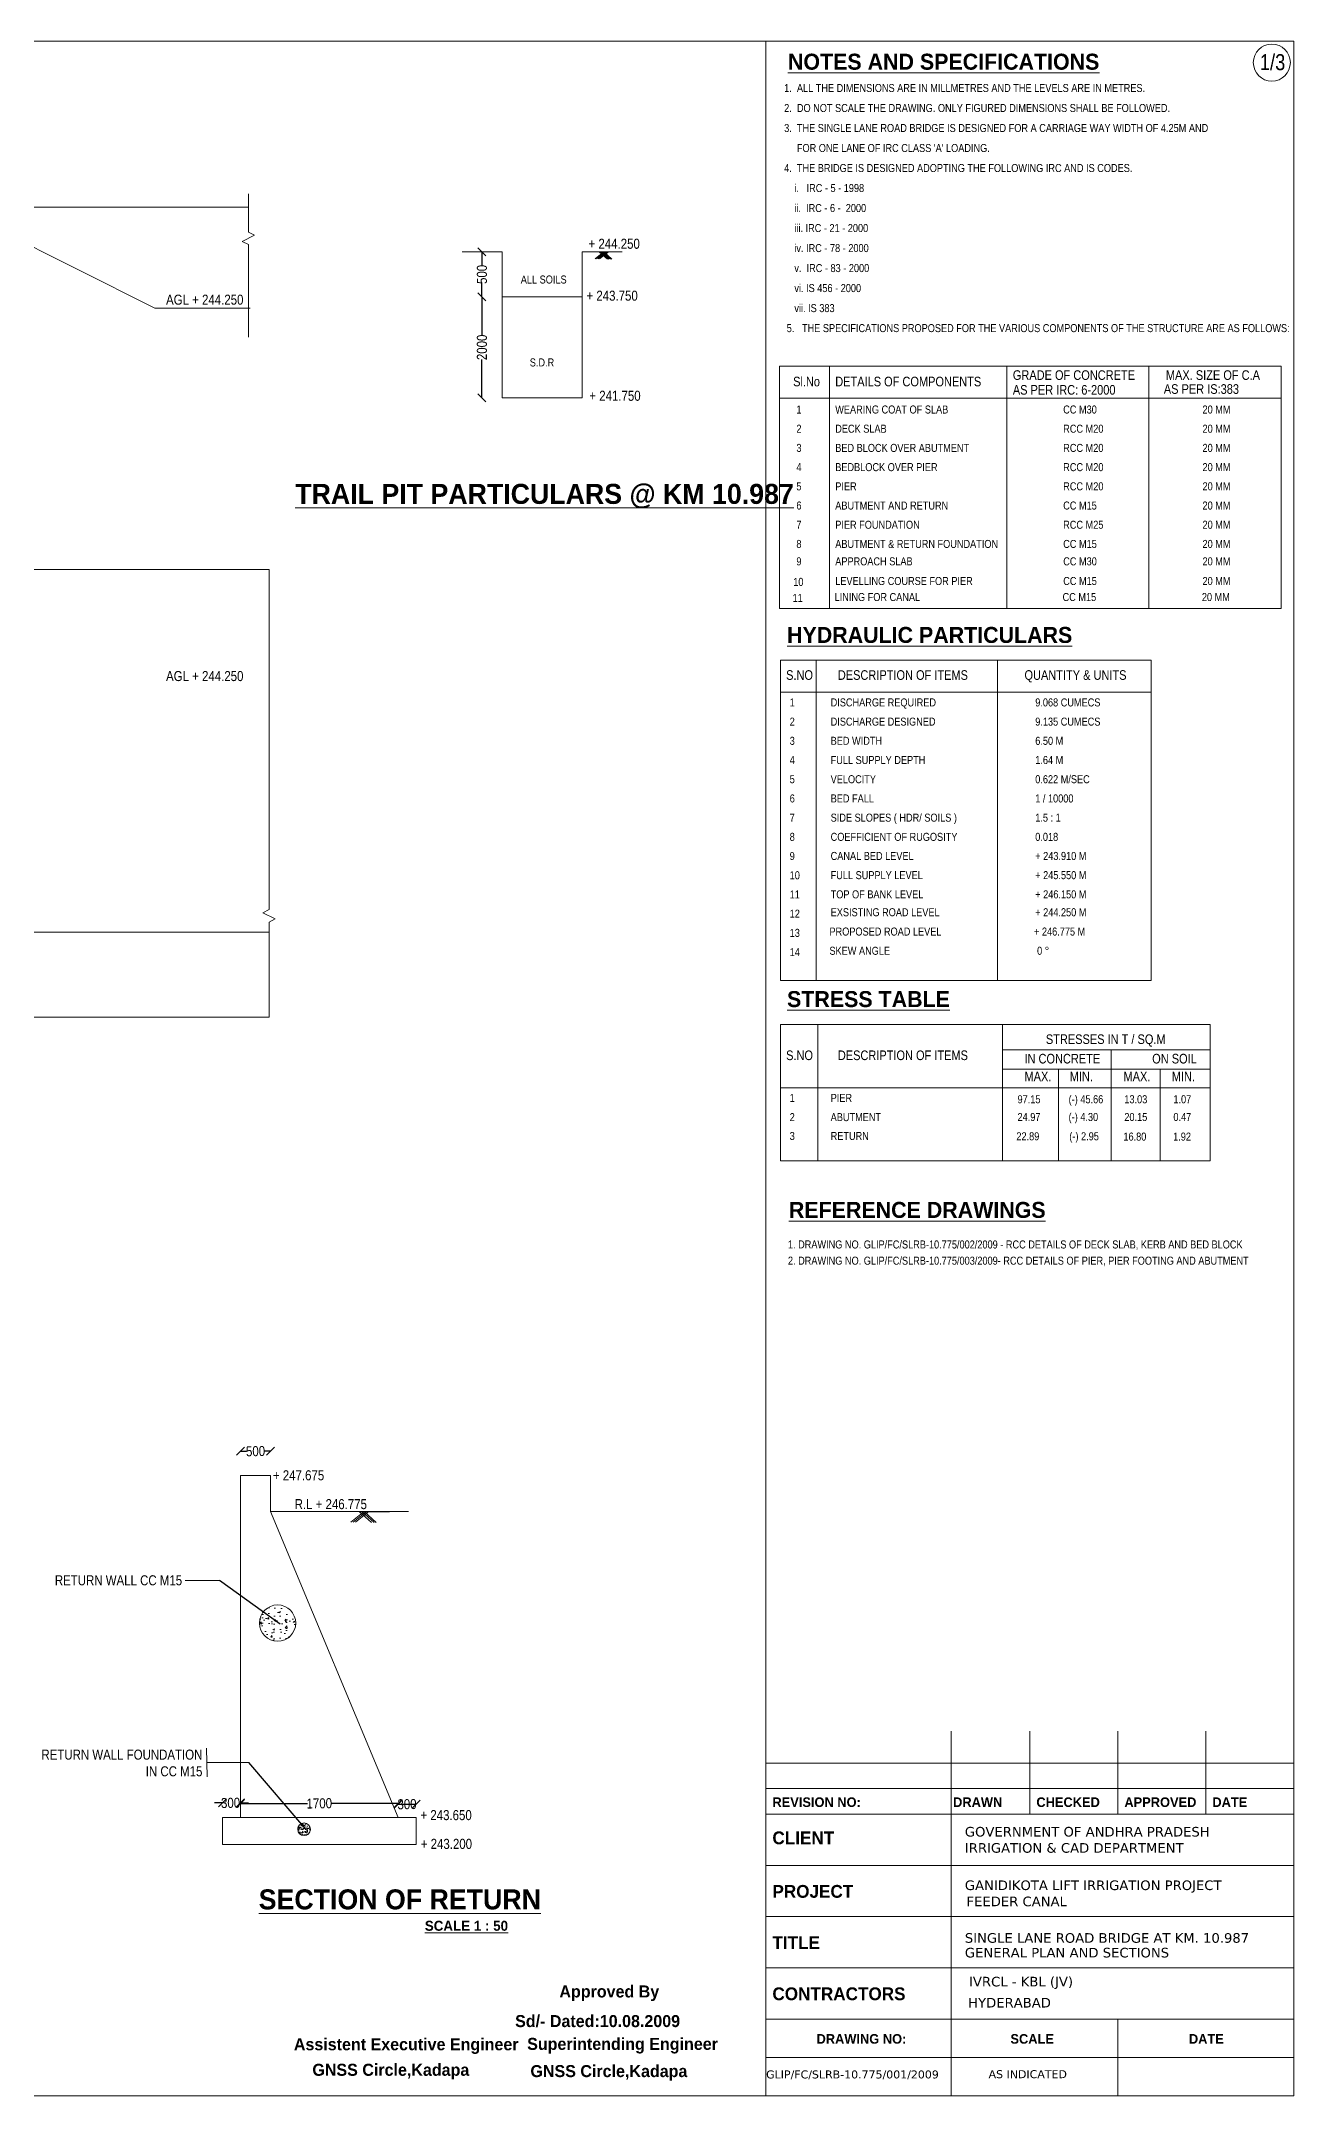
# Model space of a CAD drawing. Header units: millimetres. Extents: x 558951 to 630610, y 36244 to 87601.
# Drawn here: x 599285 to 630610, y 36244 to 87601 of the extents above; entities that cross this region are included whole.
import ezdxf
from ezdxf.enums import TextEntityAlignment as Align

# ---------------------------------------------------------------- set-up
doc = ezdxf.new("R2010")
doc.units = ezdxf.units.MM
doc.header["$LTSCALE"] = 300
doc.header["$MEASUREMENT"] = 0
doc.linetypes.add('CENTER', pattern=[2, 1.25, -0.25, 0.25, -0.25])
doc.layers.add('MAIN', color=7, linetype='Continuous')
doc.styles.add('ARIAL NARROW', font='ARIALN.TTF', dxfattribs={"height": 250})
doc.styles.add('CITYBLUEPR', font='cityb___.ttf')
doc.styles.add('VERDANA', font='verdana.ttf')
doc.dimstyles.get("Standard").update_dxf_attribs({"dimtxt": 200, "dimasz": 200, "dimexe": 0.18, "dimexo": 0.0625, "dimgap": 0.09, "dimtad": 0, "dimdec": 0, "dimzin": 0, "dimdsep": 46, "dimtxsty": 'ARIAL NARROW', "dimcen": 0.0851, "dimdle": 0.1, "dimse1": 1, "dimse2": 1, "dimadec": 0, "dimazin": 0, "dimtfac": 1, "dimtdec": 0, "dimtofl": 0, "dimtmove": 0, "dimatfit": 3, "dimfxl": 1, "dimtolj": 1, "dimtzin": 0, "dimarcsym": 0})
doc.dimstyles.new('STANDARD$7', dxfattribs={"dimtxt": 2, "dimasz": 2, "dimexe": 1.25, "dimexo": 0.625, "dimtad": 1, "dimdec": 0, "dimlfac": 0.5, "dimdsep": 46, "dimtxsty": 'ARIAL NARROW', "dimcen": 2.5, "dimdle": 0.1, "dimse1": 1, "dimse2": 1, "dimadec": 0, "dimazin": 0, "dimtfac": 1, "dimtdec": 0, "dimtmove": 0, "dimatfit": 3, "dimfxl": 1, "dimtolj": 1, "dimtzin": 0, "dimarcsym": 0})

# ---------------------------------------------------------------- blocks, each defined once
blk = doc.blocks.new('_Oblique')
at = {"color": 0, "linetype": 'ByBlock', "lineweight": -2}
blk.add_line((-0.5, -0.5), (0.5, 0.5), dxfattribs=at)
blk = doc.blocks.new('*D2')
at = {"layer": 'Defpoints', "color": 0, "linetype": 'ByBlock', "lineweight": 9, "transparency": 16777216}
for p in [(610825, 82332), (610308, 81206), (610825, 81206)]:
    blk.add_point(p, dxfattribs=at)
at = {"layer": 'MAIN', "color": 0, "linetype": 'ByBlock', "lineweight": -2, "transparency": 16777216}
for p, q in [((610308, 82332), (610308, 81995)), ((610308, 81206), (610308, 81543))]:
    blk.add_line(p, q, dxfattribs=at)
at = {"layer": 'MAIN', "color": 0, "linetype": 'ByBlock', "lineweight": -2, "transparency": 16777216, "xscale": 200, "yscale": 200, "zscale": 200}
for p, rotation in [((610308, 82332), 90), ((610308, 81206), 270)]:
    blk.add_blockref('_Oblique', p, dxfattribs=dict(at, rotation=rotation))
at = {"layer": 'MAIN', "color": 0, "linetype": 'ByBlock', "lineweight": 13, "transparency": 16777216, "insert": (610308, 81769), "char_height": 250, "attachment_point": 5, "rotation": 90, "style": 'ARIAL NARROW'}
blk.add_mtext('\\A1;500', dxfattribs=at)
blk = doc.blocks.new('*D3')
at = {"layer": 'Defpoints', "color": 0, "linetype": 'ByBlock', "lineweight": 9, "transparency": 16777216}
for p in [(610817, 81206), (610308, 78686), (610817, 78686)]:
    blk.add_point(p, dxfattribs=at)
at = {"layer": 'MAIN', "color": 0, "linetype": 'ByBlock', "lineweight": -2, "transparency": 16777216}
for p, q in [((610308, 81206), (610308, 80254)), ((610308, 78686), (610308, 79639))]:
    blk.add_line(p, q, dxfattribs=at)
at = {"layer": 'MAIN', "color": 0, "linetype": 'ByBlock', "lineweight": -2, "transparency": 16777216, "xscale": 200, "yscale": 200, "zscale": 200}
for p, rotation in [((610308, 81206), 90), ((610308, 78686), 270)]:
    blk.add_blockref('_Oblique', p, dxfattribs=dict(at, rotation=rotation))
at = {"layer": 'MAIN', "color": 0, "linetype": 'ByBlock', "lineweight": 13, "transparency": 16777216, "insert": (610308, 79946), "char_height": 250, "attachment_point": 5, "rotation": 90, "style": 'ARIAL NARROW'}
blk.add_mtext('\\A1;2000', dxfattribs=at)
blk = doc.blocks.new('*D41')
at = {"layer": 'Defpoints', "color": 0, "linetype": 'ByBlock', "lineweight": 9, "transparency": 16777216}
for p in [(605022, 52357), (604272, 51740), (605022, 51740)]:
    blk.add_point(p, dxfattribs=at)
at = {"layer": 'MAIN', "color": 0, "linetype": 'ByBlock', "lineweight": -2, "transparency": 16777216}
for p, q in [((604272, 52357), (604421, 52357)), ((605022, 52357), (604873, 52357))]:
    blk.add_line(p, q, dxfattribs=at)
at = {"layer": 'MAIN', "color": 0, "linetype": 'ByBlock', "lineweight": -2, "transparency": 16777216, "xscale": 200, "yscale": 200, "zscale": 200, "rotation": 180}
blk.add_blockref('_Oblique', (604272, 52357), dxfattribs=at)
at = {"layer": 'MAIN', "color": 0, "linetype": 'ByBlock', "lineweight": -2, "transparency": 16777216, "xscale": 200, "yscale": 200, "zscale": 200}
blk.add_blockref('_Oblique', (605022, 52357), dxfattribs=at)
at = {"layer": 'MAIN', "color": 0, "linetype": 'ByBlock', "lineweight": 13, "transparency": 16777216, "insert": (604647, 52357), "char_height": 250, "attachment_point": 5, "rotation": 1, "style": 'ARIAL NARROW'}
blk.add_mtext('\\A1;500', dxfattribs=at)
blk = doc.blocks.new('*D42')
at = {"layer": 'Defpoints', "color": 0, "linetype": 'ByBlock', "lineweight": 9, "transparency": 16777216}
for p in [(603822, 43204), (604272, 43566), (604272, 43204)]:
    blk.add_point(p, dxfattribs=at)
at = {"layer": 'MAIN', "color": 0, "linetype": 'ByBlock', "lineweight": -2, "transparency": 16777216}
for p, q in [((603822, 43566), (603622, 43566)), ((604272, 43566), (604472, 43566))]:
    blk.add_line(p, q, dxfattribs=at)
at = {"layer": 'MAIN', "color": 0, "linetype": 'ByBlock', "lineweight": -2, "transparency": 16777216, "xscale": 200, "yscale": 200, "zscale": 200}
blk.add_blockref('_Oblique', (603822, 43566), dxfattribs=at)
at = {"layer": 'MAIN', "color": 0, "linetype": 'ByBlock', "lineweight": -2, "transparency": 16777216, "xscale": 200, "yscale": 200, "zscale": 200, "rotation": 180}
blk.add_blockref('_Oblique', (604272, 43566), dxfattribs=at)
at = {"layer": 'MAIN', "color": 0, "linetype": 'ByBlock', "lineweight": 13, "transparency": 16777216, "insert": (604022, 43566), "char_height": 250, "attachment_point": 5, "rotation": 1, "style": 'ARIAL NARROW'}
blk.add_mtext('\\A1;300', dxfattribs=at)
blk = doc.blocks.new('*D43')
at = {"layer": 'Defpoints', "color": 0, "linetype": 'ByBlock', "lineweight": 9, "transparency": 16777216}
for p in [(604272, 43204), (608209, 43554), (608209, 43204)]:
    blk.add_point(p, dxfattribs=at)
at = {"layer": 'MAIN', "color": 0, "linetype": 'ByBlock', "lineweight": -2, "transparency": 16777216}
for p, q in [((604272, 43554), (605944, 43554)), ((608210, 43554), (606537, 43554))]:
    blk.add_line(p, q, dxfattribs=at)
at = {"layer": 'MAIN', "color": 0, "linetype": 'ByBlock', "lineweight": -2, "transparency": 16777216, "xscale": 200, "yscale": 200, "zscale": 200, "rotation": 180}
blk.add_blockref('_Oblique', (604272, 43554), dxfattribs=at)
at = {"layer": 'MAIN', "color": 0, "linetype": 'ByBlock', "lineweight": -2, "transparency": 16777216, "xscale": 200, "yscale": 200, "zscale": 200}
blk.add_blockref('_Oblique', (608209, 43554), dxfattribs=at)
at = {"layer": 'MAIN', "color": 0, "linetype": 'ByBlock', "lineweight": 13, "transparency": 16777216, "insert": (606241, 43554), "char_height": 250, "attachment_point": 5, "rotation": 1, "style": 'ARIAL NARROW'}
blk.add_mtext('\\A1;1700', dxfattribs=at)
blk = doc.blocks.new('*D44')
at = {"layer": 'Defpoints', "color": 0, "linetype": 'ByBlock', "lineweight": 9, "transparency": 16777216}
for p in [(608209, 43204), (608659, 43534), (608659, 43204)]:
    blk.add_point(p, dxfattribs=at)
at = {"layer": 'MAIN', "color": 0, "linetype": 'ByBlock', "lineweight": -2, "transparency": 16777216}
blk.add_line((608209, 43534), (608660, 43534), dxfattribs=at)
at = {"layer": 'MAIN', "color": 0, "linetype": 'ByBlock', "lineweight": -2, "transparency": 16777216, "xscale": 200, "yscale": 200, "zscale": 200, "rotation": 180}
blk.add_blockref('_Oblique', (608209, 43534), dxfattribs=at)
at = {"layer": 'MAIN', "color": 0, "linetype": 'ByBlock', "lineweight": -2, "transparency": 16777216, "xscale": 200, "yscale": 200, "zscale": 200}
blk.add_blockref('_Oblique', (608659, 43534), dxfattribs=at)
at = {"layer": 'MAIN', "color": 0, "linetype": 'ByBlock', "lineweight": 13, "transparency": 16777216, "insert": (608434, 43534), "char_height": 250, "attachment_point": 5, "rotation": 1, "style": 'ARIAL NARROW'}
blk.add_mtext('\\A1;300', dxfattribs=at)

msp = doc.modelspace()

# ---------------------------------------------------------------- hatches: boundary and pattern name
at = {"layer": 'MAIN', "linetype": 'ByBlock', "lineweight": 13}
h = msp.add_hatch(dxfattribs=at)
h.set_pattern_fill('AR-CONC', color=0, scale=60, style=0)
h.set_pattern_definition([(50, (-521863.64, -105018.68), (430.35611, -37.65128), [45, -495]), (355, (-521863.64, -105018.7), (-83.2508, 451.31528), [36, -396]), (100.4514, (-521827.78, -105021.8), (347.10563, 413.66373), [38.24411, -420.68527]), (46.1842, (-521863.64, -104898.7), (640.34463, -99.3114), [67.5, -742.5]), (96.6356, (-521810.3, -104906.96), (560.79762, 584.47072), [57.36617, -631.0278]), (351.1842, (-521863.64, -104898.7), (560.79717, 584.47116), [54, -594]), (21, (-521803.64, -104928.68), (358.14423, -241.57133), [45, -495]), (326, (-521803.64, -104928.7), (145.9892, 435.09003), [36, -396]), (71.4514, (-521773.8, -104948.8), (504.13358, 193.5183), [38.24411, -420.68527]), (37.5, (-521863.64, -105018.68), (7.295913, 199.736312), [0, -391.2, 0, -402, 0, -397.5]), (7.5, (-521863.64, -105018.68), (157.841722, 236.647027), [0, -229.2, 0, -382.2, 0, -151.5]), (327.5, (-521997.44, -105018.68), (320.293462, -13.532923), [0, -150, 0, -468, 0, -621]), (317.5, (-522057.44, -105018.68), (349.9117, 60.06299), [0, -195, 0, -310.8, 0, -441])])
h.paths.add_polyline_path([(604752.6, 48061.6, 1), (605659.8, 48061.6, 1)])
h = msp.add_hatch(dxfattribs=at)
h.set_pattern_fill('AR-CONC', color=0, scale=21, style=0)
h.set_pattern_definition([(50, (211388.57, -10668.58), (150.62464, -13.17795), [15.75, -173.25]), (355, (211388.57, -10668.58), (-29.13778, 157.96035), [12.6, -138.6]), (100.4514, (211401.12, -10669.68), (121.48697, 144.782304), [13.38544, -147.239844]), (46.1842, (211388.57, -10626.58), (224.12062, -34.75899), [23.625, -259.875]), (96.6356, (211407.24, -10629.48), (196.27917, 204.56475), [20.07816, -220.85973]), (351.1842, (211388.57, -10626.58), (196.27901, 204.5649), [18.9, -207.9]), (21, (211409.57, -10637.08), (125.35048, -84.549967), [15.75, -173.25]), (326, (211409.57, -10637.08), (51.09622, 152.28151), [12.6, -138.6]), (71.4514, (211420.01, -10644.13), (176.44675, 67.731404), [13.38544, -147.239844]), (37.5, (211388.565, -10668.584), (2.5535696, 69.907709), [0, -136.92, 0, -140.7, 0, -139.125]), (7.5, (211388.565, -10668.584), (55.244603, 82.82646), [0, -80.22, 0, -133.77, 0, -53.025]), (327.5, (211341.735, -10668.584), (112.1027116, -4.736523), [0, -52.5, 0, -163.8, 0, -217.35]), (317.5, (211320.74, -10668.58), (122.469096, 21.022046), [0, -68.25, 0, -108.78, 0, -154.35])])
h.paths.add_polyline_path([(605704.2, 42909.5, 1), (606021.8, 42909.5, 1)])

# ---------------------------------------------------------------- linework, layer by layer
at = {"color": 0, "lineweight": 13}
for p, q in [((584534.9, 83451.3), (604468.1, 83451.3)), ((602132.4, 80926.4), (604513.8, 80926.4))]:
    msp.add_line(p, q, dxfattribs=at)
at = {"color": 0, "linetype": 'ByBlock', "lineweight": 13}
for p, q in [((602132.4, 80926.4), (597082.4, 83451.4)), ((574936.1, 65328), (604984.8, 65326.2)), ((604984.8, 65583), (604984.9, 63203.6)), ((604984.9, 63203.6), (604984.4, 63203.1)), ((605022, 51746.2), (604272, 51746.2)), ((604272, 51746.2), (604272, 50846.2)), ((605022, 50846.2), (605022, 51746.2)), ((604272, 50846.2), (604272, 43203.7)), ((605022, 50846.2), (608472.5, 50846.2)), ((605022, 50846.2), (608209.5, 43203.7)), ((604272, 43203.7), (603822, 43203.7)), ((603822, 43203.7), (603822, 42528.7)), ((604272, 43203.7), (608209.5, 43203.7)), ((608659.5, 43203.7), (608209.5, 43203.7)), ((608659.5, 42528.7), (608659.5, 43203.7)), ((603822, 42528.7), (608659.5, 42528.7))]:
    msp.add_line(p, q, dxfattribs=at)
for centre, end in [((602361.1, 83451.8), 360), ((602361.2, 80926.8), 0.00036)]:
    msp.add_arc(centre, 0.5, 270, end, dxfattribs=at)
at = {"layer": 'MAIN', "color": 0, "lineweight": 13}
for p, q in [((558951.3, 87600.6), (630609.8, 87600.6)), ((617409.8, 87600.6), (617409.8, 36244.1)), ((630609.8, 87600.6), (630609.8, 36244.1)), ((604316.4, 82593.1), (604619.8, 82747.7)), ((604619.8, 82747.7), (604468.1, 82825.1)), ((604316.4, 82593), (604468.2, 82515.7)), ((604468.2, 82515.7), (604468.2, 80204.5)), ((617748.4, 79476.9), (630294.9, 79476.9)), ((617748.4, 79476.9), (617748.4, 73420.3)), ((618994.3, 79476.9), (618994.3, 73419.8)), ((623434.4, 79476.9), (623434.4, 73419.8)), ((626984.8, 79476.9), (626984.8, 73419.8)), ((617748.4, 78676.9), (630294.9, 78676.9)), ((589286.3, 74397.6), (600551.7, 74397)), ((604983.6, 74397.2), (593618.6, 74397.6)), ((617748.9, 73519.3), (617748.4, 73519.8)), ((617748.4, 73420.3), (617748.9, 73419.8)), ((617748.9, 73419.8), (630294.4, 73419.8)), ((617775, 72125.3), (627039.9, 72125.3)), ((617775, 72125.3), (617775, 64125.3)), ((618664.6, 72125.3), (618664.6, 64125.3)), ((623195.6, 72125.3), (623195.6, 64125.3)), ((627039.9, 72125.3), (627039.9, 64125.3)), ((617775, 71325.3), (627039.9, 71325.3)), ((604833.2, 65815.1), (604984.9, 65892.4)), ((605136.6, 65660.5), (604833.2, 65815.1)), ((605136.6, 65660.3), (604984.8, 65583)), ((617775, 64125.3), (627039.9, 64125.3)), ((617775, 63023.9), (628515.2, 63023.9)), ((623325.1, 62388.8), (628515.2, 62388.8)), ((623325.1, 61901.9), (628515.2, 61901.9)), ((617775, 61440.7), (628515.2, 61440.7)), ((617775, 59614.3), (628515.2, 59614.3)), ((622039.8, 45364.1), (622039.8, 36244.1)), ((624009.8, 45364.1), (624009.8, 43284.1)), ((626209.8, 45364.1), (626209.8, 43284.1)), ((628409.8, 45364.1), (628409.8, 43284.1)), ((617409.8, 44564.1), (630609.8, 44564.1)), ((617409.8, 43924.1), (630609.8, 43924.1)), ((617409.8, 43284.1), (630609.8, 43284.1)), ((617409.8, 42004.1), (630609.8, 42004.1)), ((630609.8, 42004.1), (630609.8, 36244.1)), ((617409.8, 40724.1), (630609.8, 40724.1)), ((617409.8, 39444.1), (630609.8, 39444.1)), ((617409.8, 38164.1), (630609.8, 38164.1)), ((617409.8, 38164.1), (630609.8, 38164.1)), ((626209.8, 38164.1), (626209.8, 36244.1)), ((558951.3, 36244.1), (630609.8, 36244.1))]:
    msp.add_line(p, q, dxfattribs=at)
at = {"layer": 'MAIN', "color": 0, "linetype": 'ByBlock', "lineweight": 13}
for p, q in [((604468.1, 82825.1), (604468.1, 83781.2)), ((609817.1, 82331.5), (610817.1, 82331.5)), ((610817.1, 82331.5), (610817.1, 78685.9)), ((612817.1, 78685.9), (612817.1, 82331.5)), ((612817.1, 82331.5), (613817.1, 82331.5)), ((613355.6, 82331.2), (613135.2, 82155.1)), ((613394.2, 82331.2), (613173.9, 82155.1)), ((613394.2, 82331.2), (613173.9, 82155.1)), ((613432.8, 82331.2), (613212.5, 82155.1)), ((613432.8, 82331.2), (613212.5, 82155.1)), ((613237.3, 82331.5), (613443.3, 82149)), ((613471.5, 82331.2), (613251.1, 82155.1)), ((613275.7, 82331.5), (613483.9, 82147)), ((613278.3, 82329.2), (613479.4, 82151.1)), ((613314.4, 82331.2), (613520, 82149)), ((613355.6, 82331.2), (613556.6, 82153.1)), ((610817.1, 81206.2), (612817.1, 81206.2)), ((610817.1, 78685.9), (612817.1, 78685.9)), ((604984.9, 74396.3), (604984.9, 65892.4)), ((630294.4, 73419.8), (630294.9, 73420.3)), ((607363.5, 50846.2), (607033.3, 50582.3)), ((607421.4, 50846.2), (607091.2, 50582.3)), ((607479.2, 50846.2), (607149.1, 50582.3)), ((607247.7, 50843.1), (607549, 50576.2)), ((607265.9, 50845.2), (607715.4, 50845.2)), ((607301.7, 50846.2), (607609.9, 50573.2)), ((607363.5, 50846.2), (607664.7, 50579.3)), ((607993.3, 50845.2), (607543.7, 50845.2)), ((603749.6, 49125.5), (602883.3, 49125.5)), ((603424.2, 44932.5), (603436.6, 44222.5)), ((604475.7, 44574.8), (603430.4, 44577.5))]:
    msp.add_line(p, q, dxfattribs=at)
at = {"layer": 'MAIN', "color": 0, "linetype": 'Continuous', "lineweight": 13}
for p, q in [((630294.9, 79476.9), (630294.9, 73420.3)), ((617775, 63023.9), (617775, 59614.3)), ((618707.1, 63023.9), (618707.1, 59614.3)), ((623325.1, 63023.9), (623325.1, 59614.3)), ((628515.2, 63023.9), (628515.2, 59614.3)), ((626036.7, 62388.8), (626036.7, 59614.3)), ((624723.3, 61901.9), (624723.3, 59614.3)), ((627265.3, 61901.9), (627265.3, 59614.3)), ((630609.8, 37204.1), (617409.8, 37204.1))]:
    msp.add_line(p, q, dxfattribs=at)
at = {"layer": 'MAIN', "color": 0, "linetype": 'CENTER', "lineweight": 13}
for p, q in [((604984.9, 63203.1), (563731, 63201.8)), ((563731, 63202.8), (604984.4, 63202.1))]:
    msp.add_line(p, q, dxfattribs=at)
at = {"layer": 'MAIN', "color": 0, "linetype": 'Continuous', "lineweight": 13}
msp.add_circle((630057.9, 87063.3), 463.3, dxfattribs=at)
at = {"layer": 'MAIN', "color": 0, "lineweight": 13}
for centre, radius in [((605198.8, 48061.9), 453.6), ((605860.4, 42909.6), 158.8)]:
    msp.add_circle(centre, radius, dxfattribs=at)

# ---------------------------------------------------------------- texts
at = {"color": 0, "lineweight": 9, "style": 'CITYBLUEPR'}
for s, p in [('      Approved By', (611575.3, 38704.2)), ('Sd/- Dated:10.08.2009', (611136.9, 37964.2)), ('Assistent Executive Engineer', (605604.9, 37384.2)), ('Superintending Engineer', (611438.4, 37394.2)), ('GNSS Circle,Kadapa', (606067.5, 36746.5)), ('GNSS Circle,Kadapa', (611520, 36714.2))]:
    msp.add_text(s, height=300, dxfattribs=at).set_placement(p)
at = {"layer": 'MAIN', "color": 0, "lineweight": 13}
for s, height, style, p in [('%%UNOTES AND SPECIFICATIONS', 400, 'CITYBLUEPR', (617959, 86885.8)), ('1/3', 400, 'ARIAL NARROW', (629757.5, 86874.4)), ('+ 244.250', 250, 'ARIAL NARROW', (612973.3, 82410.7)), ('AGL + 244.250', 250, 'ARIAL NARROW', (602409.5, 81013.3)), ('+ 243.750', 250, 'ARIAL NARROW', (612921.8, 81112.6)), ('Sl.No     ', 240, 'ARIAL NARROW', (618088, 78971.6)), ('DETAILS OF COMPONENTS', 240, 'ARIAL NARROW', (619141.5, 78971.6)), ('GRADE OF CONCRETE', 240, 'ARIAL NARROW', (623581.7, 79133)), ('MAX. SIZE OF C.A', 240, 'ARIAL NARROW', (627408.3, 79133)), ('+ 241.750', 250, 'ARIAL NARROW', (612993.7, 78611.3)), ('AS PER IRC: 6-2000', 240, 'ARIAL NARROW', (623581.7, 78764.1)), ('AS PER IS:383', 240, 'ARIAL NARROW', (627356.9, 78784.5)), ('1', 200, 'ARIAL NARROW', (618170, 78292.8)), ('WEARING COAT OF SLAB', 200, 'ARIAL NARROW', (619141.5, 78292.8)), ('CC M30', 200, 'ARIAL NARROW', (624841.5, 78292.8)), ('20 MM', 200, 'ARIAL NARROW', (628324.6, 78292.8)), ('2', 200, 'ARIAL NARROW', (618170, 77812.8)), ('DECK SLAB', 200, 'ARIAL NARROW', (619141.5, 77812.8)), ('RCC M20', 200, 'ARIAL NARROW', (624841.5, 77812.8)), ('20 MM', 200, 'ARIAL NARROW', (628324.6, 77812.8)), ('4', 200, 'ARIAL NARROW', (618170, 76852.8)), ('3', 200, 'ARIAL NARROW', (618170, 77332.8)), ('BED BLOCK OVER ABUTMENT', 200, 'ARIAL NARROW', (619141.5, 77332.8)), ('BEDBLOCK OVER PIER', 200, 'ARIAL NARROW', (619141.5, 76852.8)), ('RCC M20', 200, 'ARIAL NARROW', (624841.5, 77332.8)), ('RCC M20', 200, 'ARIAL NARROW', (624841.5, 76852.8)), ('20 MM', 200, 'ARIAL NARROW', (628324.6, 77332.8)), ('20 MM', 200, 'ARIAL NARROW', (628324.6, 76852.8)), ('5', 200, 'ARIAL NARROW', (618170, 76372.8)), ('PIER', 200, 'ARIAL NARROW', (619141.5, 76372.8)), ('RCC M20', 200, 'ARIAL NARROW', (624841.5, 76372.8)), ('20 MM', 200, 'ARIAL NARROW', (628324.6, 76372.8)), ('6', 200, 'ARIAL NARROW', (618170, 75892.8)), ('ABUTMENT AND RETURN', 200, 'ARIAL NARROW', (619141.5, 75892.8)), ('CC M15', 200, 'ARIAL NARROW', (624841.5, 75892.8)), ('20 MM', 200, 'ARIAL NARROW', (628324.6, 75892.8)), ('7', 200, 'ARIAL NARROW', (618170, 75412.8)), ('PIER FOUNDATION', 200, 'ARIAL NARROW', (619141.5, 75412.8)), ('RCC M25', 200, 'ARIAL NARROW', (624841.5, 75412.8)), ('20 MM', 200, 'ARIAL NARROW', (628324.6, 75412.8)), ('8', 200, 'ARIAL NARROW', (618170, 74932.8)), ('ABUTMENT & RETURN FOUNDATION', 200, 'ARIAL NARROW', (619141.5, 74932.8)), ('CC M15', 200, 'ARIAL NARROW', (624841.5, 74932.8)), ('20 MM', 200, 'ARIAL NARROW', (628324.6, 74932.8)), ('9', 200, 'ARIAL NARROW', (618170, 74497.7)), ('APPROACH SLAB', 200, 'ARIAL NARROW', (619141.5, 74497.7)), ('CC M30', 200, 'ARIAL NARROW', (624841.5, 74497.7)), ('20 MM', 200, 'ARIAL NARROW', (628324.6, 74497.7)), ('10', 200, 'ARIAL NARROW', (618090.8, 73983.9)), ('LEVELLING COURSE FOR PIER', 200, 'ARIAL NARROW', (619141.5, 74006.5)), ('CC M15', 200, 'ARIAL NARROW', (624841.5, 74006.5)), ('20 MM', 200, 'ARIAL NARROW', (628324.6, 74006.5)), ('11', 200, 'ARIAL NARROW', (618074.7, 73583)), ('LINING FOR CANAL', 200, 'ARIAL NARROW', (619125.5, 73605.6)), ('CC M15', 200, 'ARIAL NARROW', (624825.5, 73605.6)), ('20 MM', 200, 'ARIAL NARROW', (628308.5, 73605.6)), ('%%UHYDRAULIC PARTICULARS', 400, 'CITYBLUEPR', (617936.5, 72558.6)), ('AGL + 244.250', 250, 'ARIAL NARROW', (602409.5, 71605.8)), ('S.NO', 240, 'ARIAL NARROW', (617913, 71636.4)), ('DESCRIPTION OF ITEMS', 240, 'ARIAL NARROW', (619206.2, 71636.4)), ('QUANTITY & UNITS', 240, 'ARIAL NARROW', (623873.1, 71636.4)), ('1', 200, 'ARIAL NARROW', (618002.6, 70972.1)), ('DISCHARGE REQUIRED', 200, 'ARIAL NARROW', (619026.8, 70972.1)), ('9.068 CUMECS', 200, 'ARIAL NARROW', (624142.1, 70972.1)), ('2', 200, 'ARIAL NARROW', (618002.6, 70492.1)), ('DISCHARGE DESIGNED', 200, 'ARIAL NARROW', (619026.8, 70492.1)), ('9.135 CUMECS', 200, 'ARIAL NARROW', (624142.1, 70492.1)), ('3', 200, 'ARIAL NARROW', (618002.6, 70012.1)), ('BED WIDTH', 200, 'ARIAL NARROW', (619026.8, 70012.1)), ('6.50 M', 200, 'ARIAL NARROW', (624142.1, 70012.1)), ('4', 200, 'ARIAL NARROW', (618002.6, 69532.1)), ('FULL SUPPLY DEPTH', 200, 'ARIAL NARROW', (619026.8, 69532.1)), ('1.64 M', 200, 'ARIAL NARROW', (624142.1, 69532.1)), ('5', 200, 'ARIAL NARROW', (618002.6, 69052.1)), ('VELOCITY', 200, 'ARIAL NARROW', (619026.8, 69052.1)), ('0.622 M/SEC', 200, 'ARIAL NARROW', (624142.1, 69052.1)), ('6', 200, 'ARIAL NARROW', (618002.6, 68572.1)), ('BED FALL', 200, 'ARIAL NARROW', (619026.8, 68572.1)), ('1 / 10000', 200, 'ARIAL NARROW', (624142.1, 68572.1)), ('8', 200, 'ARIAL NARROW', (618002.6, 67612.1)), ('7', 200, 'ARIAL NARROW', (618002.6, 68092.1)), ('SIDE SLOPES ( HDR/ SOILS )', 200, 'ARIAL NARROW', (619026.8, 68092.1)), ('COEFFICIENT OF RUGOSITY', 200, 'ARIAL NARROW', (619026.8, 67612.1)), ('0.018', 200, 'ARIAL NARROW', (624142.1, 67612.1)), ('1.5 : 1', 200, 'ARIAL NARROW', (624142.1, 68092.1)), ('9', 200, 'ARIAL NARROW', (618002.6, 67132.1)), ('CANAL BED LEVEL', 200, 'ARIAL NARROW', (619026.8, 67134.7)), ('+ 243.910 M  ', 200, 'ARIAL NARROW', (624141.9, 67134.7)), ('10', 200, 'ARIAL NARROW', (618002.6, 66652.1)), ('FULL SUPPLY LEVEL', 200, 'ARIAL NARROW', (619026.8, 66654.7)), ('+ 245.550 M  ', 200, 'ARIAL NARROW', (624141.9, 66654.7)), ('11', 200, 'ARIAL NARROW', (618002.6, 66172.1)), ('TOP OF BANK LEVEL', 200, 'ARIAL NARROW', (619026.8, 66174.7)), ('+ 246.150 M   ', 200, 'ARIAL NARROW', (624141.9, 66174.7)), ('12', 200, 'ARIAL NARROW', (618002.6, 65692.1)), ('EXSISTING ROAD LEVEL', 200, 'ARIAL NARROW', (619026.8, 65727.5)), ('+ 244.250 M', 200, 'ARIAL NARROW', (624142.1, 65727.5)), ('13', 200, 'ARIAL NARROW', (618002.6, 65212.1)), ('PROPOSED ROAD LEVEL', 200, 'ARIAL NARROW', (618996.6, 65244.9)), ('+ 246.775 M', 200, 'ARIAL NARROW', (624111.9, 65244.9)), ('14', 200, 'ARIAL NARROW', (618002.6, 64732.1)), ('SKEW ANGLE', 200, 'ARIAL NARROW', (618996.6, 64764.9)), ('0 %%D', 200, 'ARIAL NARROW', (624188.2, 64764.9)), ('%%USTRESS TABLE', 400, 'CITYBLUEPR', (617936.5, 63457.2)), ('       STRESSES IN T / SQ.M', 240, 'ARIAL NARROW', (623873.1, 62535)), ('S.NO', 240, 'ARIAL NARROW', (617913, 62132.8)), ('DESCRIPTION OF ITEMS', 240, 'ARIAL NARROW', (619206.2, 62132.8)), ('IN CONCRETE                 ON SOIL', 240, 'ARIAL NARROW', (623873.1, 62048.1)), ('MAX.      MIN.          MAX.       MIN.', 240, 'ARIAL NARROW', (623873.1, 61603.5)), ('1', 200, 'ARIAL NARROW', (618002.6, 61087.4)), ('PIER', 200, 'ARIAL NARROW', (619026.8, 61087.4)), ('97.15', 200, 'ARIAL NARROW', (623699.2, 61053.4)), ('(-) 45.66', 200, 'ARIAL NARROW', (624976.8, 61053.4)), ('13.03', 200, 'ARIAL NARROW', (626369.7, 61053.4)), ('1.07', 200, 'ARIAL NARROW', (627596.2, 61053.4)), ('2', 200, 'ARIAL NARROW', (618002.6, 60607.4)), ('ABUTMENT', 200, 'ARIAL NARROW', (619026.8, 60607.4)), ('24.97', 200, 'ARIAL NARROW', (623699.2, 60610.8)), ('(-) 4.30', 200, 'ARIAL NARROW', (624976.8, 60610.8)), ('20.15', 200, 'ARIAL NARROW', (626369.7, 60610.8)), ('0.47', 200, 'ARIAL NARROW', (627596.2, 60610.8)), ('3', 200, 'ARIAL NARROW', (618002.6, 60136)), ('RETURN', 200, 'ARIAL NARROW', (619026.8, 60136)), ('22.89', 200, 'ARIAL NARROW', (623670.2, 60128.1)), ('(-) 2.95', 200, 'ARIAL NARROW', (624994.8, 60128.1)), ('16.80', 200, 'ARIAL NARROW', (626346.5, 60120.3)), ('1.92', 200, 'ARIAL NARROW', (627590, 60120.3)), ('%%UREFERENCE DRAWINGS', 400, 'CITYBLUEPR', (617983.1, 58188.2)), ('1. DRAWING NO. GLIP/FC/SLRB-10.775/002/2009 - RCC DETAILS OF DECK SLAB, KERB AND BED BLOCK', 200, 'ARIAL NARROW', (617958.5, 57424.6)), ('2. DRAWING NO. GLIP/FC/SLRB-10.775/003/2009- RCC DETAILS OF PIER, PIER FOOTING AND ABUTMENT', 200, 'ARIAL NARROW', (617958.5, 57019.1)), ('+ 247.675', 250, 'ARIAL NARROW', (605081.4, 51630.4)), ('R.L + 246.775', 250, 'ARIAL NARROW', (605625.2, 50909.9)), ('REVISION NO:', 240, 'CITYBLUEPR', (617570.4, 43465.2)), ('DRAWN', 240, 'CITYBLUEPR', (622088, 43465.2)), ('CHECKED', 240, 'CITYBLUEPR', (624170.4, 43465.2)), ('APPROVED', 240, 'CITYBLUEPR', (626370.4, 43465.2)), ('DATE', 240, 'CITYBLUEPR', (628570.4, 43465.2)), ('+ 243.650', 250, 'ARIAL NARROW', (608770.6, 43137.2)), ('+ 243.200', 250, 'ARIAL NARROW', (608778.1, 42418.2)), ('CLIENT', 320, 'CITYBLUEPR', (617570.4, 42533.5)), ('GOVERNMENT OF ANDHRA PRADESH', 240, 'VERDANA', (622382, 42726.7)), ('IRRIGATION & CAD DEPARTMENT', 240, 'VERDANA', (622382, 42322.2)), ('GANIDIKOTA LIFT IRRIGATION PROJECT ', 240, 'VERDANA', (622382, 41389.2)), ('PROJECT', 320, 'CITYBLUEPR', (617570.4, 41196)), ('FEEDER CANAL', 240, 'VERDANA', (622423.3, 40984.7)), ('TITLE', 320, 'CITYBLUEPR', (617570.4, 39916)), ('SINGLE LANE ROAD BRIDGE AT KM. 10.987', 240, 'VERDANA', (622382, 40071.9)), ('GENERAL PLAN AND SECTIONS', 240, 'VERDANA', (622382, 39704.7)), ('IVRCL - KBL (JV)', 240, 'VERDANA', (622486.1, 38980.7)), ('CONTRACTORS', 320, 'CITYBLUEPR', (617570.4, 38636)), ('HYDERABAD', 240, 'VERDANA', (622465.1, 38453.1)), ('DRAWING NO:', 240, 'CITYBLUEPR', (618673.4, 37548.9)), ('SCALE', 240, 'CITYBLUEPR', (623521.8, 37548.9)), ('DATE', 240, 'CITYBLUEPR', (627984, 37548.9)), ('GLIP/FC/SLRB-10.775/001/2009', 200, 'VERDANA', (617413.1, 36680.7)), ('AS INDICATED', 200, 'VERDANA', (622975.1, 36687))]:
    msp.add_text(s, height=height, dxfattribs=dict(at, style=style)).set_placement(p)
at = {"layer": 'MAIN', "color": 0, "lineweight": 13, "style": 'CITYBLUEPR'}
for s, height, p in [('%%UTRAIL PIT PARTICULARS @ KM 10.987', 500, (611872.7, 76033.8)), ('%%uSECTION OF RETURN', 500, (608254.8, 40906)), ('%%USCALE 1 : 50', 250, (609919.6, 40371.2))]:
    msp.add_text(s, height=height, dxfattribs=at).set_placement(p, align=Align.CENTER)
at = {"layer": 'MAIN', "color": 0, "linetype": 'Continuous', "lineweight": 13, "insert": (617864.2, 86528.7), "char_height": 200, "width": 15776.667, "attachment_point": 1, "line_spacing_factor": 1.5, "style": 'CITYBLUEPR'}
msp.add_mtext("{\\fArial Narrow|b0|i0|c0|p34;1.  ALL THE DIMENSIONS ARE IN MILLMETRES AND THE LEVELS ARE IN METRES.\\P2.  DO NOT SCALE THE DRAWING. ONLY FIGURED DIMENSIONS SHALL BE FOLLOWED.\\P3.  THE SINGLE LANE ROAD BRIDGE IS DESIGNED FOR A CARRIAGE WAY WIDTH OF 4.25M AND\\P     FOR ONE LANE OF IRC CLASS 'A' LOADING.\\P4.  THE BRIDGE IS DESIGNED ADOPTING THE FOLLOWING IRC AND IS CODES.\\P    i.   IRC - 5 - 1998\\P    ii.  IRC - 6 -  2000\\P    iii. IRC - 21 - 2000\\P    iv. IRC - 78 - 2000\\P    v.  IRC - 83 - 2000\\P    vi. IS 456 - 2000\\P    vii. IS 383\\P 5.   THE SPECIFICATIONS PROPOSED FOR THE VARIOUS COMPONENTS OF THE STRUCTURE ARE AS FOLLOWS:}", dxfattribs=at)
at = {"layer": 'MAIN', "color": 0, "lineweight": 13, "style": 'ARIAL NARROW'}
for s, insert, char_height, attachment_point in [('\\PALL SOILS', (611278.9, 81807), 200, 4), ('S.D.R', (611503.4, 79567.6), 200, 4), ('RETURN WALL CC M15', (602810.8, 49129.4), 250, 6), ('RETURN WALL FOUNDATION \\PIN CC M15', (603317.9, 44563.9), 250, 6)]:
    msp.add_mtext(s, dxfattribs=dict(at, insert=insert, char_height=char_height, attachment_point=attachment_point))

# ---------------------------------------------------------------- dimensions: what is measured, and where the dimension line sits
at = {"layer": 'MAIN', "color": 0, "linetype": 'ByBlock', "lineweight": 13}
for base, p1, p2, text, picture, middle in [((610308.5, 81206.2), (610824.8, 82331.5), (610824.8, 81206.2), '500', '*D2', (610308.5, 81768.9)), ((610308.5, 78685.9), (610817.1, 81206.2), (610817.1, 78685.9), '2000', '*D3', (610308.5, 79946.1))]:
    dim = msp.add_linear_dim(base=base, p1=p1, p2=p2, angle=90, text=text, dimstyle='Standard', override={"dimtxt": 250, "dimblk1": 'Oblique', "dimblk2": 'Oblique', "dimsah": 1}, dxfattribs=at)
    dim.commit()
    dim.dimension.update_dxf_attribs({"geometry": picture, "text_midpoint": middle})
for base, p1, p2, text, picture, middle in [((605022, 52357), (604272, 51739.7), (605022, 51739.7), '500', '*D41', (604647, 52357)), ((608209.5, 43554.4), (604272, 43203.7), (608209.5, 43203.7), '1700', '*D43', (606240.7, 43554.4))]:
    dim = msp.add_linear_dim(base=base, p1=p1, p2=p2, text=text, dimstyle='Standard', override={"dimtxt": 250, "dimblk1": 'Oblique', "dimblk2": 'Oblique', "dimsah": 1}, dxfattribs=at)
    dim.commit()
    dim.dimension.update_dxf_attribs({"geometry": picture, "text_midpoint": middle, "text_rotation": 1})
for base, p1, p2, picture, middle in [((604272, 43566.1), (603822, 43203.7), (604272, 43203.7), '*D42', (604022, 43566.1)), ((608659.5, 43533.8), (608209.5, 43203.7), (608659.5, 43203.7), '*D44', (608434.5, 43533.8))]:
    dim = msp.add_linear_dim(base=base, p1=p1, p2=p2, text='300', dimstyle='Standard', override={"dimtxt": 250, "dimblk1": 'Oblique', "dimblk2": 'Oblique', "dimsah": 1}, dxfattribs=at)
    dim.commit()
    dim.dimension.update_dxf_attribs({"geometry": picture, "text_midpoint": middle, "dimtype": 160, "text_rotation": 1})

# ---------------------------------------------------------------- leaders
at = {"layer": 'MAIN', "color": 0, "lineweight": 13}
for points in [[(605259.7, 48037.1), (603749.6, 49125.5)], [(605902.2, 42910.4), (604475.7, 44574.8)]]:
    msp.add_leader(points, dimstyle='STANDARD$7', override={"dimtxt": 200, "dimasz": 175, "dimexe": 0.18, "dimexo": 0.0625, "dimgap": 0.09, "dimtad": 0, "dimtoh": 1, "dimlfac": 1, "dimzin": 0, "dimcen": 0.09, "dimtdec": 4, "dimtofl": 0}, dxfattribs=at)

doc.saveas('drawing.dxf')
